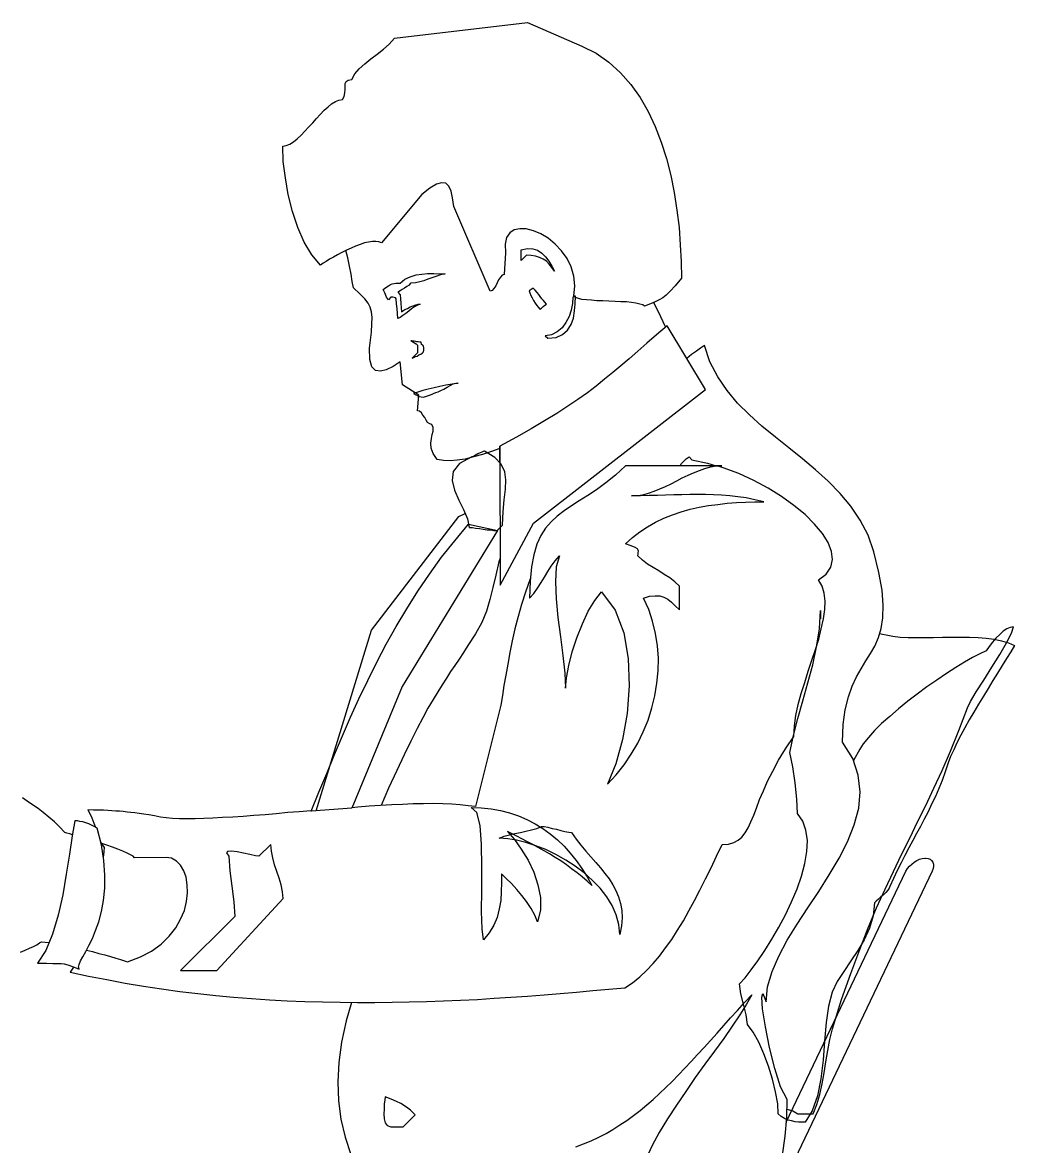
# Model space of a CAD drawing. Header units: millimetres. Extents: x -1624.17 to -1623.19, y 1786.03 to 1787.14.
# Drawn here: x -1623.789 to -1623.191, y 1786.46 to 1787.137 of the extents above; entities that cross this region are included whole.
import ezdxf

# ---------------------------------------------------------------- set-up
doc = ezdxf.new("R2010")
doc.units = ezdxf.units.MM
doc.header["$LTSCALE"] = 10
doc.layers.add('Humanos', color=2, linetype='Continuous')

msp = doc.modelspace()

# ---------------------------------------------------------------- linework, layer by layer
at = {"layer": 'Humanos'}
for points in [[(-1623.48437, 1787.13739), (-1623.45159, 1787.12318), (-1623.44301, 1787.1188), (-1623.43529, 1787.11337), (-1623.42828, 1787.10706), (-1623.42214, 1787.10004), (-1623.41653, 1787.09216), (-1623.41162, 1787.08374), (-1623.40741, 1787.07463), (-1623.40374, 1787.06516), (-1623.40058, 1787.05534), (-1623.39795, 1787.04517), (-1623.39602, 1787.03483), (-1623.39427, 1787.02431), (-1623.39304, 1787.0138), (-1623.39234, 1787.00345), (-1623.39181, 1786.99328), (-1623.39163, 1786.98329), (-1623.39532, 1786.97873), (-1623.3983, 1786.9754), (-1623.40075, 1786.97295), (-1623.40286, 1786.97137), (-1623.40496, 1786.97015), (-1623.40741, 1786.96909), (-1623.41022, 1786.96786), (-1623.4139, 1786.96629), (-1623.41495, 1786.96716), (-1623.41671, 1786.96769), (-1623.41898, 1786.96821), (-1623.42162, 1786.96857), (-1623.42477, 1786.96892), (-1623.4281, 1786.96909), (-1623.43161, 1786.96927), (-1623.43529, 1786.96944), (-1623.43897, 1786.96961), (-1623.44247, 1786.96961), (-1623.44581, 1786.96997), (-1623.44879, 1786.97015), (-1623.45159, 1786.97049), (-1623.4537, 1786.97102), (-1623.45545, 1786.97155), (-1623.4565, 1786.97242), (-1623.4558, 1786.97873), (-1623.45633, 1786.98452), (-1623.45808, 1786.99013), (-1623.46054, 1786.99521), (-1623.46386, 1786.99977), (-1623.46772, 1787.0038), (-1623.47193, 1787.0073), (-1623.47631, 1787.00994), (-1623.4807, 1787.01186), (-1623.48508, 1787.01292), (-1623.48893, 1787.01309), (-1623.49244, 1787.01239), (-1623.49507, 1787.01064), (-1623.497, 1787.00784), (-1623.49787, 1787.0038), (-1623.49752, 1786.99854), (-1623.4984, 1786.98539), (-1623.49963, 1786.98504), (-1623.50068, 1786.98382), (-1623.50173, 1786.98224), (-1623.50261, 1786.98049), (-1623.50348, 1786.97856), (-1623.50453, 1786.97698), (-1623.50559, 1786.97575), (-1623.50682, 1786.9754), (-1623.52873, 1787.02641), (-1623.52943, 1787.03167), (-1623.53031, 1787.03571), (-1623.53171, 1787.03869), (-1623.53364, 1787.04044), (-1623.53609, 1787.04079), (-1623.53925, 1787.03992), (-1623.54328, 1787.03746), (-1623.54801, 1787.0336), (-1623.57238, 1787.0045), (-1623.57396, 1787.00521), (-1623.57571, 1787.00538), (-1623.57782, 1787.00538), (-1623.58009, 1787.00503), (-1623.58255, 1787.0045), (-1623.58518, 1787.00363), (-1623.58798, 1787.00257), (-1623.59061, 1787.00135), (-1623.59341, 1787.00012), (-1623.59622, 1786.99871), (-1623.59885, 1786.99731), (-1623.60131, 1786.99591), (-1623.60358, 1786.99469), (-1623.60569, 1786.99328), (-1623.60744, 1786.99223), (-1623.60902, 1786.99118), (-1623.61428, 1786.99731), (-1623.61884, 1787.00503), (-1623.62269, 1787.0138), (-1623.62585, 1787.02343), (-1623.62848, 1787.0336), (-1623.63023, 1787.04377), (-1623.63146, 1787.05359), (-1623.63181, 1787.06288), (-1623.6297, 1787.06323), (-1623.6276, 1787.0641), (-1623.62532, 1787.06551), (-1623.62322, 1787.06726), (-1623.62076, 1787.06937), (-1623.61849, 1787.07182), (-1623.61621, 1787.07427), (-1623.61375, 1787.0769), (-1623.61148, 1787.07953), (-1623.60919, 1787.08199), (-1623.60692, 1787.08444), (-1623.60446, 1787.08655), (-1623.60236, 1787.0883), (-1623.60008, 1787.0897), (-1623.59797, 1787.09058), (-1623.59587, 1787.09093), (-1623.59482, 1787.09286), (-1623.59447, 1787.09496), (-1623.59429, 1787.09689), (-1623.59429, 1787.09882), (-1623.59412, 1787.10057), (-1623.59359, 1787.1018), (-1623.59237, 1787.10268), (-1623.59009, 1787.10302), (-1623.58833, 1787.10636), (-1623.5857, 1787.10952), (-1623.58237, 1787.11249), (-1623.57869, 1787.11547), (-1623.57483, 1787.11828), (-1623.57115, 1787.12126), (-1623.56765, 1787.12441), (-1623.56449, 1787.12792), (-1623.48437, 1787.13739)], [(-1623.50103, 1786.88056), (-1623.50594, 1786.87881), (-1623.51155, 1786.87705), (-1623.51681, 1786.87547), (-1623.52189, 1786.87425), (-1623.52662, 1786.87355), (-1623.531, 1786.8732), (-1623.53504, 1786.87337), (-1623.53872, 1786.87389), (-1623.54117, 1786.87758), (-1623.5424, 1786.88073), (-1623.54257, 1786.88371), (-1623.54223, 1786.88652), (-1623.5417, 1786.88898), (-1623.54117, 1786.89108), (-1623.54117, 1786.89318), (-1623.54205, 1786.89511), (-1623.54328, 1786.89546), (-1623.54451, 1786.89634), (-1623.54538, 1786.89774), (-1623.54626, 1786.89932), (-1623.54731, 1786.90072), (-1623.54819, 1786.90212), (-1623.54941, 1786.903), (-1623.55064, 1786.90335), (-1623.54976, 1786.91264), (-1623.55958, 1786.91895), (-1623.56116, 1786.9328), (-1623.56537, 1786.93), (-1623.5694, 1786.92807), (-1623.5729, 1786.92719), (-1623.57588, 1786.92754), (-1623.57817, 1786.92982), (-1623.5794, 1786.93421), (-1623.57957, 1786.94104), (-1623.57834, 1786.95068), (-1623.57817, 1786.95577), (-1623.57799, 1786.95962), (-1623.57834, 1786.96296), (-1623.57904, 1786.96576), (-1623.58027, 1786.96821), (-1623.58237, 1786.97084), (-1623.58535, 1786.97382), (-1623.58921, 1786.97751), (-1623.58991, 1786.98118), (-1623.59061, 1786.98574), (-1623.59149, 1786.99048), (-1623.59254, 1786.99556), (-1623.59372, 1786.99997)], [(-1623.48806, 1787.00029), (-1623.48437, 1787.00117), (-1623.48122, 1787.001), (-1623.47824, 1787.00012), (-1623.47561, 1786.99837), (-1623.47351, 1786.99609), (-1623.4714, 1786.99346), (-1623.46965, 1786.99048), (-1623.46807, 1786.9875), (-1623.46965, 1786.98977), (-1623.47123, 1786.99171), (-1623.47298, 1786.99346), (-1623.47491, 1786.99469), (-1623.47701, 1786.99573), (-1623.47947, 1786.99661), (-1623.4821, 1786.99696), (-1623.4849, 1786.99714), (-1623.48806, 1786.99398), (-1623.48806, 1786.99573), (-1623.48806, 1786.99767), (-1623.48806, 1786.99925), (-1623.48806, 1787.00029)], [(-1623.5666, 1786.97172), (-1623.56817, 1786.97015), (-1623.56923, 1786.97172), (-1623.57027, 1786.97435), (-1623.57133, 1786.97645), (-1623.56975, 1786.97768), (-1623.56817, 1786.97873), (-1623.56694, 1786.97943), (-1623.56589, 1786.97978), (-1623.56467, 1786.98014), (-1623.56362, 1786.98031), (-1623.56239, 1786.98031), (-1623.56098, 1786.98031), (-1623.55818, 1786.98259), (-1623.55503, 1786.98416), (-1623.55152, 1786.98522), (-1623.54801, 1786.98574), (-1623.54451, 1786.9861), (-1623.54082, 1786.9861), (-1623.53732, 1786.98592), (-1623.53398, 1786.98592), (-1623.53679, 1786.98522), (-1623.53959, 1786.98434), (-1623.54205, 1786.98347), (-1623.54433, 1786.98259), (-1623.54678, 1786.98172), (-1623.54924, 1786.98101), (-1623.55187, 1786.98049), (-1623.55468, 1786.98031), (-1623.55503, 1786.97996), (-1623.55572, 1786.97908), (-1623.55695, 1786.9782), (-1623.55835, 1786.97733), (-1623.55976, 1786.97645), (-1623.56098, 1786.97557), (-1623.56204, 1786.97505), (-1623.56256, 1786.97488), (-1623.56098, 1786.9733), (-1623.56081, 1786.97084), (-1623.56064, 1786.96821), (-1623.56046, 1786.96541), (-1623.56028, 1786.96296), (-1623.55941, 1786.96365), (-1623.55818, 1786.96436), (-1623.5566, 1786.96506), (-1623.55503, 1786.96594), (-1623.55327, 1786.96663), (-1623.55169, 1786.96716), (-1623.55012, 1786.96751), (-1623.54907, 1786.96769), (-1623.55064, 1786.96699), (-1623.55239, 1786.96594), (-1623.55414, 1786.96471), (-1623.5559, 1786.96331), (-1623.55766, 1786.9619), (-1623.55941, 1786.96067), (-1623.56098, 1786.95962), (-1623.56256, 1786.95892), (-1623.56274, 1786.9619), (-1623.56291, 1786.96488), (-1623.56326, 1786.96786), (-1623.56344, 1786.97084), (-1623.56396, 1786.97137), (-1623.56467, 1786.97155), (-1623.56554, 1786.97172), (-1623.5666, 1786.97172)], [(-1623.48332, 1786.97557), (-1623.48297, 1786.97435), (-1623.48227, 1786.97277), (-1623.48157, 1786.97137), (-1623.4807, 1786.96979), (-1623.47982, 1786.96821), (-1623.47876, 1786.96681), (-1623.47772, 1786.96558), (-1623.47684, 1786.96453), (-1623.47596, 1786.96523), (-1623.47491, 1786.96611), (-1623.47386, 1786.96699), (-1623.47298, 1786.96769), (-1623.47386, 1786.96874), (-1623.47473, 1786.96979), (-1623.47561, 1786.97084), (-1623.47666, 1786.97224), (-1623.47754, 1786.97347), (-1623.47859, 1786.9747), (-1623.47964, 1786.97593), (-1623.48087, 1786.97715), (-1623.48332, 1786.97557)], [(-1623.45702, 1786.97172), (-1623.4572, 1786.96804), (-1623.45808, 1786.964), (-1623.45931, 1786.96015), (-1623.46123, 1786.95647), (-1623.46352, 1786.95331), (-1623.46649, 1786.95086), (-1623.46982, 1786.9491), (-1623.47368, 1786.94858), (-1623.47211, 1786.947), (-1623.46702, 1786.94753), (-1623.46316, 1786.94928), (-1623.46018, 1786.95191), (-1623.45808, 1786.95524), (-1623.45668, 1786.9591), (-1623.45598, 1786.96348), (-1623.45562, 1786.96786), (-1623.45545, 1786.97242), (-1623.45562, 1786.97242), (-1623.45598, 1786.97242), (-1623.4565, 1786.97207), (-1623.45702, 1786.97172)], [(-1623.40845, 1786.96864), (-1623.40584, 1786.96365), (-1623.40111, 1786.95366), (-1623.40111, 1786.95384)], [(-1623.50103, 1786.88196), (-1623.50085, 1786.79816), (-1623.4807, 1786.83551), (-1623.37708, 1786.91615), (-1623.40023, 1786.95454), (-1623.40654, 1786.9491), (-1623.4125, 1786.94402), (-1623.41793, 1786.93929), (-1623.42302, 1786.93473), (-1623.4281, 1786.93034), (-1623.43301, 1786.92631), (-1623.43792, 1786.92229), (-1623.44301, 1786.91825), (-1623.44826, 1786.91422), (-1623.45404, 1786.91018), (-1623.46, 1786.90616), (-1623.46667, 1786.90177), (-1623.47403, 1786.89721), (-1623.4821, 1786.89248), (-1623.49104, 1786.8874), (-1623.50103, 1786.88196)], [(-1623.55468, 1786.94543), (-1623.55345, 1786.9449), (-1623.55239, 1786.9442), (-1623.55134, 1786.94367), (-1623.55064, 1786.94297), (-1623.55064, 1786.93824), (-1623.5538, 1786.93508), (-1623.5531, 1786.93543), (-1623.55205, 1786.93596), (-1623.55082, 1786.9363), (-1623.54976, 1786.93701), (-1623.54854, 1786.93753), (-1623.54766, 1786.93824), (-1623.54696, 1786.93894), (-1623.54678, 1786.93982), (-1623.54678, 1786.94139), (-1623.54696, 1786.94227), (-1623.54749, 1786.9428), (-1623.54819, 1786.94332), (-1623.54836, 1786.94472), (-1623.54924, 1786.94472), (-1623.55012, 1786.9449), (-1623.55099, 1786.9449), (-1623.55169, 1786.94507), (-1623.55257, 1786.94525), (-1623.55327, 1786.94525), (-1623.55397, 1786.94543), (-1623.55468, 1786.94543)], [(-1623.33063, 1786.45457), (-1623.32905, 1786.46614), (-1623.32818, 1786.47736), (-1623.32782, 1786.48822), (-1623.33186, 1786.49576), (-1623.33536, 1786.50681), (-1623.33852, 1786.51943), (-1623.34097, 1786.53188), (-1623.34273, 1786.54275), (-1623.34325, 1786.54994), (-1623.34255, 1786.55204), (-1623.34062, 1786.54713), (-1623.33975, 1786.55607), (-1623.33694, 1786.56536), (-1623.33291, 1786.57466), (-1623.32782, 1786.5843), (-1623.32186, 1786.59393), (-1623.31538, 1786.60375), (-1623.30889, 1786.61357), (-1623.30258, 1786.62356), (-1623.29662, 1786.63355), (-1623.29153, 1786.64355), (-1623.2875, 1786.65371), (-1623.2847, 1786.6637), (-1623.28382, 1786.67369), (-1623.28505, 1786.68369), (-1623.28838, 1786.69368), (-1623.29451, 1786.7035), (-1623.29416, 1786.71419), (-1623.29294, 1786.72313), (-1623.29101, 1786.73085), (-1623.28873, 1786.73733), (-1623.2861, 1786.74294), (-1623.2833, 1786.74785), (-1623.28049, 1786.75259), (-1623.27769, 1786.75697), (-1623.27506, 1786.76153), (-1623.27295, 1786.76661), (-1623.2712, 1786.77204), (-1623.27015, 1786.77853), (-1623.26997, 1786.78624), (-1623.27068, 1786.79518), (-1623.2726, 1786.80588), (-1623.27558, 1786.81833), (-1623.27909, 1786.82832), (-1623.28382, 1786.83743), (-1623.28943, 1786.84585), (-1623.29592, 1786.85356), (-1623.3031, 1786.86092), (-1623.31082, 1786.86776), (-1623.31871, 1786.87443), (-1623.32695, 1786.88091), (-1623.33501, 1786.8874), (-1623.34308, 1786.89406), (-1623.35061, 1786.9009), (-1623.3578, 1786.90791), (-1623.36411, 1786.91562), (-1623.36972, 1786.92386), (-1623.37446, 1786.9328), (-1623.37779, 1786.94262), (-1623.38006, 1786.94104), (-1623.38252, 1786.93929), (-1623.3855, 1786.93718), (-1623.38841, 1786.93492)], [(-1623.5261, 1786.92), (-1623.52978, 1786.91931), (-1623.53346, 1786.91877), (-1623.53714, 1786.9179), (-1623.54065, 1786.9172), (-1623.54415, 1786.91632), (-1623.54749, 1786.91545), (-1623.55047, 1786.91457), (-1623.5531, 1786.9137), (-1623.55169, 1786.91299), (-1623.55064, 1786.91247), (-1623.54959, 1786.91194), (-1623.54836, 1786.91176), (-1623.54696, 1786.91159), (-1623.54521, 1786.91212), (-1623.54275, 1786.91299), (-1623.53959, 1786.91439), (-1623.53819, 1786.91474), (-1623.53661, 1786.91545), (-1623.53469, 1786.91632), (-1623.53276, 1786.91755), (-1623.531, 1786.9186), (-1623.52908, 1786.91948), (-1623.5275, 1786.92), (-1623.5261, 1786.92)], [(-1623.51786, 1786.87565), (-1623.5254, 1786.87162), (-1623.52908, 1786.86671), (-1623.52978, 1786.86128), (-1623.52838, 1786.85549), (-1623.52575, 1786.84953), (-1623.52295, 1786.84375), (-1623.52049, 1786.83814), (-1623.51943, 1786.83288), (-1623.51751, 1786.83288), (-1623.51558, 1786.83253), (-1623.5133, 1786.83235), (-1623.51102, 1786.832), (-1623.50874, 1786.83165), (-1623.50646, 1786.83147), (-1623.50453, 1786.83112), (-1623.50261, 1786.83112), (-1623.49945, 1786.83445), (-1623.4991, 1786.84252), (-1623.4984, 1786.84971), (-1623.49752, 1786.85602), (-1623.49735, 1786.86163), (-1623.49805, 1786.86653), (-1623.50015, 1786.87109), (-1623.50401, 1786.87512), (-1623.51032, 1786.87898), (-1623.51102, 1786.87881), (-1623.5119, 1786.87846), (-1623.51295, 1786.87793), (-1623.51418, 1786.87741), (-1623.51523, 1786.8767), (-1623.51628, 1786.87618), (-1623.51716, 1786.87583), (-1623.51786, 1786.87565)], [(-1623.50103, 1786.87201), (-1623.50103, 1786.88196)], [(-1623.39234, 1786.87022), (-1623.39146, 1786.87145), (-1623.38883, 1786.87443), (-1623.3869, 1786.87547), (-1623.38533, 1786.87372), (-1623.37586, 1786.8718), (-1623.3706, 1786.87022), (-1623.3706, 1786.87022)], [(-1623.75785, 1786.56799), (-1623.75995, 1786.56501), (-1623.74891, 1786.56256), (-1623.73786, 1786.56045), (-1623.72682, 1786.55835), (-1623.71578, 1786.55642), (-1623.7049, 1786.55484), (-1623.69386, 1786.55327), (-1623.68299, 1786.55204), (-1623.67212, 1786.55081), (-1623.66143, 1786.54994), (-1623.65057, 1786.54906), (-1623.63987, 1786.54818), (-1623.62918, 1786.54765), (-1623.61849, 1786.54731), (-1623.60779, 1786.54696), (-1623.59727, 1786.54678), (-1623.58676, 1786.5466), (-1623.57624, 1786.5466), (-1623.56589, 1786.54678), (-1623.55555, 1786.54696), (-1623.54521, 1786.54731), (-1623.53486, 1786.54765), (-1623.5247, 1786.54801), (-1623.51453, 1786.54854), (-1623.50436, 1786.54923), (-1623.49437, 1786.54976), (-1623.48437, 1786.55046), (-1623.47438, 1786.55134), (-1623.46457, 1786.55204), (-1623.45475, 1786.55292), (-1623.44493, 1786.55379), (-1623.43529, 1786.55467), (-1623.42565, 1786.55555), (-1623.42109, 1786.55853), (-1623.41671, 1786.56203), (-1623.41268, 1786.56589), (-1623.40864, 1786.5701), (-1623.40478, 1786.57466), (-1623.40111, 1786.57956), (-1623.39742, 1786.58465), (-1623.39392, 1786.59026), (-1623.39041, 1786.59586), (-1623.38708, 1786.60182), (-1623.38375, 1786.60813), (-1623.38042, 1786.61444), (-1623.37708, 1786.6211), (-1623.37376, 1786.62777), (-1623.37043, 1786.63478), (-1623.36709, 1786.64179), (-1623.36324, 1786.64214), (-1623.36008, 1786.64302), (-1623.35745, 1786.64442), (-1623.35517, 1786.64635), (-1623.35325, 1786.64897), (-1623.35132, 1786.65196), (-1623.34974, 1786.65547), (-1623.34798, 1786.6595), (-1623.34641, 1786.66388), (-1623.34448, 1786.66896), (-1623.3422, 1786.67422), (-1623.33975, 1786.68001), (-1623.33659, 1786.68614), (-1623.33308, 1786.69281), (-1623.32888, 1786.69964), (-1623.32379, 1786.707), (-1623.32344, 1786.71332), (-1623.32257, 1786.71963), (-1623.32117, 1786.72629), (-1623.31941, 1786.73295), (-1623.31731, 1786.73961), (-1623.31521, 1786.74627), (-1623.3131, 1786.75294), (-1623.31082, 1786.75942), (-1623.30889, 1786.76574), (-1623.30731, 1786.77187), (-1623.30608, 1786.77783), (-1623.30521, 1786.78344), (-1623.30504, 1786.78852), (-1623.30556, 1786.79343), (-1623.30679, 1786.79764), (-1623.30906, 1786.80149), (-1623.30433, 1786.80483), (-1623.30153, 1786.80904), (-1623.30048, 1786.81359), (-1623.30118, 1786.8185), (-1623.30328, 1786.82394), (-1623.30662, 1786.82937), (-1623.31135, 1786.83498), (-1623.31713, 1786.84076), (-1623.32379, 1786.8462), (-1623.33133, 1786.85163), (-1623.33939, 1786.85672), (-1623.34798, 1786.86128), (-1623.3571, 1786.86548), (-1623.36639, 1786.86899), (-1623.37007, 1786.87004), (-1623.37007, 1786.87004)], [(-1623.4253, 1786.82306), (-1623.42109, 1786.82692), (-1623.41671, 1786.83042), (-1623.41197, 1786.8334), (-1623.40724, 1786.8362), (-1623.40216, 1786.83866), (-1623.39707, 1786.84059), (-1623.39181, 1786.84234), (-1623.38638, 1786.84392), (-1623.38094, 1786.84515), (-1623.37533, 1786.8462), (-1623.36972, 1786.8469), (-1623.36411, 1786.8476), (-1623.3585, 1786.84795), (-1623.35307, 1786.84831), (-1623.34746, 1786.84848), (-1623.34202, 1786.84848), (-1623.34729, 1786.84971), (-1623.35254, 1786.85075), (-1623.35763, 1786.85146), (-1623.36253, 1786.85198), (-1623.36745, 1786.85251), (-1623.37235, 1786.85269), (-1623.37708, 1786.85286), (-1623.38182, 1786.85286), (-1623.38656, 1786.85286), (-1623.39129, 1786.85269), (-1623.39619, 1786.85269), (-1623.40111, 1786.85251), (-1623.40601, 1786.85233), (-1623.4111, 1786.85216), (-1623.41635, 1786.85198), (-1623.42162, 1786.85198), (-1623.41829, 1786.85216), (-1623.41478, 1786.85269), (-1623.41145, 1786.85374), (-1623.40812, 1786.85479), (-1623.40461, 1786.85619), (-1623.40128, 1786.85777), (-1623.39777, 1786.85934), (-1623.39444, 1786.8611), (-1623.39111, 1786.86286), (-1623.38761, 1786.86443), (-1623.38427, 1786.86601), (-1623.38077, 1786.86741), (-1623.37744, 1786.86847), (-1623.3741, 1786.86951), (-1623.3706, 1786.87004), (-1623.36727, 1786.87022), (-1623.4253, 1786.87022), (-1623.43126, 1786.86461), (-1623.43722, 1786.85988), (-1623.44283, 1786.85567), (-1623.44808, 1786.85216), (-1623.45317, 1786.849), (-1623.4579, 1786.84602), (-1623.46229, 1786.84304), (-1623.46649, 1786.83989), (-1623.47017, 1786.83638), (-1623.47351, 1786.83253), (-1623.47631, 1786.82814), (-1623.47876, 1786.82288), (-1623.48052, 1786.81657), (-1623.48192, 1786.80921), (-1623.4828, 1786.80062), (-1623.48314, 1786.79045), (-1623.48052, 1786.79326), (-1623.47824, 1786.79641), (-1623.47614, 1786.79974), (-1623.47403, 1786.80307), (-1623.47211, 1786.80641), (-1623.47, 1786.80973), (-1623.46772, 1786.81289), (-1623.46509, 1786.81587), (-1623.46702, 1786.80921), (-1623.46755, 1786.80027), (-1623.46702, 1786.78992), (-1623.46597, 1786.77871), (-1623.46439, 1786.76714), (-1623.46299, 1786.75574), (-1623.46194, 1786.74523), (-1623.46141, 1786.7361), (-1623.46088, 1786.74242), (-1623.45948, 1786.74978), (-1623.45738, 1786.75802), (-1623.45458, 1786.76643), (-1623.45124, 1786.77485), (-1623.44774, 1786.78256), (-1623.4437, 1786.78905), (-1623.43967, 1786.79413), (-1623.43161, 1786.78309), (-1623.42635, 1786.76941), (-1623.42372, 1786.75399), (-1623.42302, 1786.73751), (-1623.42425, 1786.72086), (-1623.42705, 1786.70508), (-1623.43108, 1786.69053), (-1623.43617, 1786.67825), (-1623.4309, 1786.68386), (-1623.42617, 1786.68982), (-1623.42179, 1786.69631), (-1623.41793, 1786.70297), (-1623.4146, 1786.70981), (-1623.41162, 1786.71682), (-1623.40934, 1786.72418), (-1623.40759, 1786.73155), (-1623.40636, 1786.73908), (-1623.40566, 1786.74663), (-1623.40549, 1786.75416), (-1623.40601, 1786.7617), (-1623.40724, 1786.76906), (-1623.40899, 1786.77643), (-1623.41127, 1786.78361), (-1623.41443, 1786.79045), (-1623.41074, 1786.7915), (-1623.40741, 1786.79186), (-1623.40461, 1786.79168), (-1623.40216, 1786.79098), (-1623.39988, 1786.78975), (-1623.3976, 1786.788), (-1623.39532, 1786.78572), (-1623.39269, 1786.78327), (-1623.39269, 1786.79764), (-1623.39549, 1786.80027), (-1623.39865, 1786.80255), (-1623.40198, 1786.80465), (-1623.40531, 1786.80675), (-1623.40864, 1786.80886), (-1623.41197, 1786.81096), (-1623.41513, 1786.81324), (-1623.41793, 1786.81587), (-1623.41776, 1786.8171), (-1623.41758, 1786.81798), (-1623.41741, 1786.81867), (-1623.41758, 1786.81938), (-1623.41811, 1786.82008), (-1623.41951, 1786.82096), (-1623.42179, 1786.82183), (-1623.4253, 1786.82306)], [(-1623.61164, 1786.66219), (-1623.57834, 1786.77117), (-1623.52575, 1786.83954), (-1623.52189, 1786.84134)], [(-1623.61463, 1786.66195), (-1623.61007, 1786.67334), (-1623.60534, 1786.68474), (-1623.6006, 1786.69614), (-1623.59587, 1786.70736), (-1623.59097, 1786.71857), (-1623.58588, 1786.72962), (-1623.58062, 1786.74066), (-1623.57519, 1786.75171), (-1623.5694, 1786.76258), (-1623.56344, 1786.77327), (-1623.55712, 1786.78396), (-1623.55047, 1786.79449), (-1623.54345, 1786.80483), (-1623.53609, 1786.815), (-1623.5282, 1786.82499), (-1623.51997, 1786.83498), (-1623.50243, 1786.83112), (-1623.55976, 1786.73716), (-1623.59026, 1786.66388), (-1623.61463, 1786.66195)], [(-1623.50089, 1786.81451), (-1623.50155, 1786.81219), (-1623.50348, 1786.8043), (-1623.50524, 1786.79676), (-1623.50699, 1786.78957), (-1623.50909, 1786.78256), (-1623.5119, 1786.77573), (-1623.51558, 1786.76889), (-1623.52031, 1786.76187), (-1623.52295, 1786.75767), (-1623.52557, 1786.75364), (-1623.5282, 1786.74978), (-1623.53066, 1786.7461), (-1623.53311, 1786.74224), (-1623.53574, 1786.73821), (-1623.53837, 1786.734), (-1623.54117, 1786.72927), (-1623.54433, 1786.72401), (-1623.54749, 1786.71822), (-1623.55082, 1786.71174), (-1623.55468, 1786.7042), (-1623.5587, 1786.69596), (-1623.56309, 1786.68649), (-1623.568, 1786.6758), (-1623.57255, 1786.66548)], [(-1623.48262, 1786.80237), (-1623.48297, 1786.80149), (-1623.4856, 1786.79396), (-1623.48788, 1786.78659), (-1623.48998, 1786.77923), (-1623.49191, 1786.77187), (-1623.49349, 1786.76468), (-1623.49489, 1786.75767), (-1623.49629, 1786.75065), (-1623.49735, 1786.744), (-1623.49858, 1786.73768), (-1623.49945, 1786.73172), (-1623.5005, 1786.72594), (-1623.51576, 1786.66475), (-1623.52014, 1786.66528), (-1623.52487, 1786.66581), (-1623.52996, 1786.66616), (-1623.53539, 1786.66633), (-1623.541, 1786.66651), (-1623.54696, 1786.66633), (-1623.55327, 1786.66633), (-1623.55958, 1786.66598), (-1623.56607, 1786.66581), (-1623.5729, 1786.66546), (-1623.57974, 1786.66493), (-1623.58658, 1786.66441), (-1623.59009, 1786.66406), (-1623.59009, 1786.66423)], [(-1623.27215, 1786.7691), (-1623.2705, 1786.76871), (-1623.26822, 1786.76819), (-1623.26419, 1786.76749), (-1623.2598, 1786.76696), (-1623.25507, 1786.76661), (-1623.24999, 1786.76661), (-1623.2449, 1786.76661), (-1623.23965, 1786.76661), (-1623.23421, 1786.76679), (-1623.22878, 1786.76696), (-1623.22334, 1786.76696), (-1623.21809, 1786.76679), (-1623.21282, 1786.76661), (-1623.20792, 1786.76626), (-1623.20318, 1786.76556), (-1623.1988, 1786.76468), (-1623.19459, 1786.76345), (-1623.19091, 1786.76187), (-1623.19319, 1786.75802), (-1623.19564, 1786.75399), (-1623.19827, 1786.74978), (-1623.20108, 1786.74523), (-1623.20388, 1786.74066), (-1623.20686, 1786.73593), (-1623.20967, 1786.7312), (-1623.21265, 1786.72647), (-1623.21545, 1786.72173), (-1623.21826, 1786.717), (-1623.22089, 1786.71226), (-1623.22334, 1786.70771), (-1623.22562, 1786.70315), (-1623.22755, 1786.69894), (-1623.22948, 1786.69491), (-1623.23088, 1786.69105), (-1623.23264, 1786.68562), (-1623.23456, 1786.68053), (-1623.23649, 1786.67563), (-1623.23859, 1786.67089), (-1623.24087, 1786.66616), (-1623.24298, 1786.6616), (-1623.24525, 1786.65722), (-1623.24753, 1786.65283), (-1623.24999, 1786.64845), (-1623.25226, 1786.64424), (-1623.25455, 1786.63986), (-1623.257, 1786.6353), (-1623.25928, 1786.63092), (-1623.26156, 1786.62619), (-1623.26384, 1786.62145), (-1623.26612, 1786.61655), (-1623.26647, 1786.61549), (-1623.26717, 1786.61427), (-1623.26839, 1786.61304), (-1623.26979, 1786.61164), (-1623.27137, 1786.61024), (-1623.27278, 1786.60901), (-1623.27418, 1786.60778), (-1623.27523, 1786.60673), (-1623.27611, 1786.59884), (-1623.27821, 1786.59148), (-1623.28154, 1786.58447), (-1623.2854, 1786.57798), (-1623.28961, 1786.57168), (-1623.29382, 1786.56536), (-1623.29767, 1786.55923), (-1623.30083, 1786.55292), (-1623.30293, 1786.5445), (-1623.30433, 1786.53451), (-1623.30539, 1786.52329), (-1623.30626, 1786.5119), (-1623.30766, 1786.50068), (-1623.3096, 1786.49033), (-1623.31275, 1786.48139), (-1623.31713, 1786.47455), (-1623.31888, 1786.47455), (-1623.32099, 1786.47455), (-1623.32309, 1786.47473), (-1623.3252, 1786.47525), (-1623.3273, 1786.47578), (-1623.3294, 1786.47665), (-1623.33151, 1786.47788), (-1623.33326, 1786.47946), (-1623.33361, 1786.4856), (-1623.33484, 1786.49278), (-1623.33677, 1786.50033), (-1623.33904, 1786.50821), (-1623.34185, 1786.51575), (-1623.345, 1786.52276), (-1623.34833, 1786.52872), (-1623.35184, 1786.53328), (-1623.35254, 1786.53924), (-1623.35412, 1786.54556), (-1623.35588, 1786.55186), (-1623.35657, 1786.55782), (-1623.35325, 1786.56151), (-1623.34956, 1786.56624), (-1623.34553, 1786.57168), (-1623.34133, 1786.57798), (-1623.33712, 1786.58482), (-1623.33291, 1786.592), (-1623.32888, 1786.59954), (-1623.3252, 1786.60726), (-1623.32186, 1786.61514), (-1623.31923, 1786.62285), (-1623.31731, 1786.6304), (-1623.31608, 1786.63758), (-1623.31573, 1786.64424), (-1623.31661, 1786.65055), (-1623.31853, 1786.65599), (-1623.32169, 1786.66055), (-1623.32204, 1786.66914), (-1623.32309, 1786.67896), (-1623.32449, 1786.68878), (-1623.32624, 1786.69737), (-1623.32415, 1786.70753), (-1623.32151, 1786.71788), (-1623.31836, 1786.72857), (-1623.31538, 1786.73926), (-1623.3124, 1786.75013), (-1623.31012, 1786.761), (-1623.30837, 1786.77187), (-1623.30784, 1786.78292), (-1623.30784, 1786.778)], [(-1623.32802, 1786.48227), (-1623.328, 1786.48227), (-1623.32449, 1786.48139), (-1623.32151, 1786.47946), (-1623.31222, 1786.47946), (-1623.30994, 1786.48525), (-1623.30819, 1786.4912), (-1623.30679, 1786.4977), (-1623.30556, 1786.50418), (-1623.30451, 1786.51084), (-1623.30346, 1786.51768), (-1623.30223, 1786.52434), (-1623.30065, 1786.53083), (-1623.29505, 1786.54836), (-1623.28961, 1786.56414), (-1623.28417, 1786.57851), (-1623.27909, 1786.59165), (-1623.274, 1786.60375), (-1623.26892, 1786.61497), (-1623.26384, 1786.62566), (-1623.25893, 1786.63583), (-1623.25402, 1786.64565), (-1623.24928, 1786.65547), (-1623.24438, 1786.66546), (-1623.23947, 1786.6758), (-1623.23456, 1786.68649), (-1623.22948, 1786.69806), (-1623.22439, 1786.71051), (-1623.21931, 1786.72418), (-1623.21738, 1786.72804), (-1623.21405, 1786.734), (-1623.20949, 1786.74102), (-1623.20458, 1786.74873), (-1623.19985, 1786.75644), (-1623.19564, 1786.76345), (-1623.19266, 1786.76924), (-1623.19161, 1786.7731), (-1623.19354, 1786.77275), (-1623.19547, 1786.77187), (-1623.19775, 1786.77047), (-1623.19985, 1786.76854), (-1623.20213, 1786.76626), (-1623.20423, 1786.7638), (-1623.20616, 1786.76118), (-1623.20792, 1786.75855)], [(-1623.20792, 1786.75855), (-1623.21177, 1786.7568), (-1623.21615, 1786.75451), (-1623.22106, 1786.75188), (-1623.22632, 1786.74855), (-1623.23193, 1786.74505), (-1623.23771, 1786.74102), (-1623.24367, 1786.73698), (-1623.24946, 1786.7326), (-1623.25524, 1786.72822), (-1623.26086, 1786.72366), (-1623.26612, 1786.7191), (-1623.27102, 1786.71472), (-1623.27523, 1786.71051), (-1623.27892, 1786.70648), (-1623.28207, 1786.70262), (-1623.28417, 1786.69929), (-1623.28798, 1786.69249)], [(-1623.75855, 1786.64775), (-1623.76013, 1786.64828), (-1623.76188, 1786.6488), (-1623.76311, 1786.64915), (-1623.76627, 1786.65249), (-1623.76942, 1786.65547), (-1623.77275, 1786.65845), (-1623.77608, 1786.66108), (-1623.77924, 1786.66353), (-1623.78257, 1786.66581), (-1623.78572, 1786.66809), (-1623.7887, 1786.67002)], [(-1623.61463, 1786.66195), (-1623.6148, 1786.66212), (-1623.62199, 1786.6616), (-1623.62883, 1786.66108), (-1623.63584, 1786.66037), (-1623.6425, 1786.65985), (-1623.64917, 1786.65932), (-1623.65564, 1786.65879), (-1623.66196, 1786.65845), (-1623.66809, 1786.6581), (-1623.67388, 1786.65774), (-1623.67931, 1786.65757), (-1623.68457, 1786.65739), (-1623.68948, 1786.65739), (-1623.69404, 1786.65739), (-1623.69825, 1786.65757), (-1623.7021, 1786.65792), (-1623.70543, 1786.65845), (-1623.70911, 1786.65914), (-1623.71245, 1786.65967), (-1623.71543, 1786.6602), (-1623.71823, 1786.66055), (-1623.72086, 1786.6609), (-1623.72331, 1786.66125), (-1623.72559, 1786.66143), (-1623.72787, 1786.66177), (-1623.73015, 1786.66195), (-1623.73243, 1786.66195), (-1623.73471, 1786.66212), (-1623.73717, 1786.6623), (-1623.73979, 1786.66248), (-1623.74277, 1786.66248), (-1623.74575, 1786.66265), (-1623.74926, 1786.66283), (-1623.74803, 1786.66055), (-1623.7468, 1786.65792), (-1623.74558, 1786.65476), (-1623.7447, 1786.65231), (-1623.7447, 1786.65231)], [(-1623.51821, 1786.66423), (-1623.51225, 1786.66406), (-1623.50629, 1786.66335), (-1623.50068, 1786.6623), (-1623.49525, 1786.6609), (-1623.48981, 1786.65914), (-1623.48472, 1786.65687), (-1623.47982, 1786.65441), (-1623.47509, 1786.65143), (-1623.4707, 1786.64828), (-1623.46632, 1786.64477), (-1623.46229, 1786.64092), (-1623.4586, 1786.63671), (-1623.45492, 1786.63215), (-1623.45159, 1786.62741), (-1623.44844, 1786.62233), (-1623.44563, 1786.61707), (-1623.44844, 1786.6197), (-1623.45142, 1786.62233), (-1623.4544, 1786.62479), (-1623.45773, 1786.62724), (-1623.46088, 1786.62969), (-1623.46421, 1786.63198), (-1623.46772, 1786.63408), (-1623.47105, 1786.63618), (-1623.47438, 1786.63811), (-1623.47789, 1786.64004), (-1623.48122, 1786.64179), (-1623.48437, 1786.64355), (-1623.48771, 1786.6453), (-1623.49069, 1786.64688), (-1623.49367, 1786.64828), (-1623.49647, 1786.64968), (-1623.49227, 1786.64495), (-1623.48806, 1786.63916), (-1623.48402, 1786.6325), (-1623.48052, 1786.62514), (-1623.47807, 1786.6176), (-1623.47649, 1786.60988), (-1623.47649, 1786.60234), (-1623.47824, 1786.59533), (-1623.47999, 1786.59936), (-1623.4821, 1786.6034), (-1623.4849, 1786.60743), (-1623.48771, 1786.61111), (-1623.49086, 1786.61479), (-1623.49402, 1786.6183), (-1623.49717, 1786.62145), (-1623.49998, 1786.62426), (-1623.49998, 1786.61883), (-1623.50015, 1786.61357), (-1623.5005, 1786.60813), (-1623.50138, 1786.60305), (-1623.50261, 1786.59796), (-1623.50453, 1786.59323), (-1623.50734, 1786.58868), (-1623.51084, 1786.58447), (-1623.51172, 1786.59095), (-1623.51207, 1786.60147), (-1623.5119, 1786.61444), (-1623.5119, 1786.62846), (-1623.51207, 1786.64179), (-1623.51295, 1786.65336), (-1623.51488, 1786.66125), (-1623.51821, 1786.66423)], [(-1623.74365, 1786.65178), (-1623.7454, 1786.65266), (-1623.74698, 1786.65354), (-1623.74874, 1786.65424), (-1623.75049, 1786.65494), (-1623.75224, 1786.65547), (-1623.75399, 1786.65581), (-1623.75557, 1786.65616), (-1623.75715, 1786.65616), (-1623.75873, 1786.64705), (-1623.76031, 1786.636), (-1623.76223, 1786.62408), (-1623.76433, 1786.61146), (-1623.76714, 1786.59919), (-1623.77047, 1786.5878), (-1623.7745, 1786.57798), (-1623.77959, 1786.57045), (-1623.77415, 1786.57027), (-1623.7703, 1786.5701), (-1623.76749, 1786.5701), (-1623.76539, 1786.5701), (-1623.76346, 1786.56992), (-1623.76135, 1786.56939), (-1623.75855, 1786.56834), (-1623.75452, 1786.56676), (-1623.75487, 1786.56799), (-1623.75452, 1786.56957), (-1623.75364, 1786.57168), (-1623.75224, 1786.57413), (-1623.75049, 1786.57729), (-1623.74856, 1786.58096), (-1623.74645, 1786.58517), (-1623.74453, 1786.59008), (-1623.7426, 1786.59533), (-1623.74102, 1786.60147), (-1623.73979, 1786.60813), (-1623.73892, 1786.61549), (-1623.73892, 1786.62339), (-1623.73961, 1786.63215), (-1623.74102, 1786.64161), (-1623.74365, 1786.65178)], [(-1623.47596, 1786.65283), (-1623.47421, 1786.65266), (-1623.47211, 1786.65231), (-1623.46947, 1786.65161), (-1623.46684, 1786.65108), (-1623.46421, 1786.65038), (-1623.46176, 1786.64968), (-1623.45948, 1786.64933), (-1623.4579, 1786.64915), (-1623.4551, 1786.64512), (-1623.45212, 1786.64144), (-1623.44914, 1786.63794), (-1623.44616, 1786.63442), (-1623.44318, 1786.6311), (-1623.44037, 1786.62777), (-1623.43774, 1786.62443), (-1623.43511, 1786.6211), (-1623.43301, 1786.6176), (-1623.43108, 1786.61409), (-1623.4295, 1786.61041), (-1623.42828, 1786.60638), (-1623.42757, 1786.60217), (-1623.4274, 1786.59761), (-1623.42775, 1786.59288), (-1623.4288, 1786.58763), (-1623.42933, 1786.59358), (-1623.4309, 1786.59954), (-1623.43336, 1786.60515), (-1623.43651, 1786.61041), (-1623.44055, 1786.61549), (-1623.4451, 1786.62023), (-1623.45019, 1786.62479), (-1623.45562, 1786.62882), (-1623.46123, 1786.6325), (-1623.46719, 1786.63583), (-1623.47333, 1786.63881), (-1623.47929, 1786.64109), (-1623.48525, 1786.64302), (-1623.49104, 1786.64442), (-1623.49629, 1786.6453), (-1623.50138, 1786.64565), (-1623.4984, 1786.64688), (-1623.49525, 1786.64775), (-1623.49191, 1786.64845), (-1623.48858, 1786.64915), (-1623.48525, 1786.64985), (-1623.48192, 1786.65073), (-1623.47876, 1786.65161), (-1623.47596, 1786.65283)], [(-1623.74996, 1786.57816), (-1623.74645, 1786.57729), (-1623.7426, 1786.57623), (-1623.73892, 1786.57535), (-1623.73559, 1786.57431), (-1623.73243, 1786.57343), (-1623.72962, 1786.57255), (-1623.72717, 1786.57185), (-1623.72542, 1786.57115), (-1623.71753, 1786.57413), (-1623.71087, 1786.57764), (-1623.70508, 1786.58184), (-1623.70017, 1786.58657), (-1623.69632, 1786.59165), (-1623.69333, 1786.59691), (-1623.69106, 1786.60217), (-1623.68983, 1786.60761), (-1623.68913, 1786.61269), (-1623.68931, 1786.6176), (-1623.69, 1786.62216), (-1623.69141, 1786.62601), (-1623.69333, 1786.62935), (-1623.69579, 1786.6318), (-1623.69877, 1786.63355), (-1623.7021, 1786.63408), (-1623.72104, 1786.6339), (-1623.72191, 1786.63478), (-1623.72349, 1786.63565), (-1623.72559, 1786.63671), (-1623.72822, 1786.63794), (-1623.7312, 1786.63898), (-1623.73436, 1786.64021), (-1623.73786, 1786.64144), (-1623.74137, 1786.64267), (-1623.74137, 1786.64302)], [(-1623.74155, 1786.64372), (-1623.74084, 1786.64214), (-1623.73944, 1786.64004), (-1623.73979, 1786.6353), (-1623.73997, 1786.63442), (-1623.73997, 1786.6346)], [(-1623.66423, 1786.63478), (-1623.66371, 1786.62601), (-1623.66248, 1786.61672), (-1623.66125, 1786.60726), (-1623.66073, 1786.59849), (-1623.69333, 1786.56589), (-1623.6716, 1786.56589), (-1623.63164, 1786.60936), (-1623.63199, 1786.61339), (-1623.63286, 1786.6176), (-1623.63391, 1786.62163), (-1623.63531, 1786.62566), (-1623.63672, 1786.62969), (-1623.63777, 1786.6339), (-1623.63865, 1786.63794), (-1623.639, 1786.64197), (-1623.64619, 1786.63478), (-1623.64829, 1786.63513), (-1623.65162, 1786.63583), (-1623.65547, 1786.63671), (-1623.65932, 1786.6374), (-1623.66265, 1786.63794), (-1623.66511, 1786.63776), (-1623.66563, 1786.63688), (-1623.66423, 1786.63478)], [(-1623.2449, 1786.63355), (-1623.24455, 1786.63355), (-1623.24298, 1786.63338), (-1623.24175, 1786.63302), (-1623.24087, 1786.63215), (-1623.24017, 1786.63127), (-1623.23965, 1786.63004), (-1623.23965, 1786.62882), (-1623.24, 1786.62741), (-1623.24052, 1786.62584), (-1623.35868, 1786.37796), (-1623.35955, 1786.37638), (-1623.36078, 1786.3748), (-1623.36219, 1786.37357), (-1623.36359, 1786.37235), (-1623.36517, 1786.37147), (-1623.36692, 1786.37077), (-1623.36849, 1786.37025), (-1623.37025, 1786.37007), (-1623.37043, 1786.37007), (-1623.37048, 1786.37008)], [(-1623.32839, 1786.4746), (-1623.2563, 1786.62584), (-1623.25542, 1786.62741), (-1623.2542, 1786.62882), (-1623.2528, 1786.63004), (-1623.25139, 1786.63127), (-1623.24981, 1786.63215), (-1623.24823, 1786.63302), (-1623.24648, 1786.63338), (-1623.2449, 1786.63355)], [(-1623.78976, 1786.57693), (-1623.78695, 1786.57816), (-1623.78432, 1786.57939), (-1623.78204, 1786.58044), (-1623.77994, 1786.58149), (-1623.77836, 1786.58254), (-1623.77713, 1786.58325), (-1623.77486, 1786.58307), (-1623.77257, 1786.58272), (-1623.77257, 1786.58272)], [(-1623.59046, 1786.54667), (-1623.59359, 1786.53556), (-1623.59639, 1786.52276), (-1623.59797, 1786.51049), (-1623.59868, 1786.49875), (-1623.59815, 1786.48735), (-1623.59675, 1786.47631), (-1623.59429, 1786.46544), (-1623.59079, 1786.45492)], [(-1623.45527, 1786.45965), (-1623.45054, 1786.46141), (-1623.44599, 1786.46333), (-1623.44143, 1786.46544), (-1623.43704, 1786.46772), (-1623.43284, 1786.47017), (-1623.42863, 1786.4728), (-1623.42459, 1786.47561), (-1623.42056, 1786.47859), (-1623.41653, 1786.48157), (-1623.4125, 1786.4849), (-1623.40864, 1786.48822), (-1623.40478, 1786.49174), (-1623.40093, 1786.49541), (-1623.39725, 1786.4991), (-1623.39339, 1786.50295), (-1623.38953, 1786.50698), (-1623.38567, 1786.51102), (-1623.38182, 1786.51523), (-1623.37796, 1786.51943), (-1623.3741, 1786.52382), (-1623.37007, 1786.5282), (-1623.36605, 1786.53276), (-1623.36201, 1786.53731), (-1623.3578, 1786.54187), (-1623.35359, 1786.5466), (-1623.34921, 1786.55134)], [(-1623.34921, 1786.55134), (-1623.35237, 1786.54556), (-1623.3564, 1786.53924), (-1623.36096, 1786.53241), (-1623.36605, 1786.52504), (-1623.37165, 1786.51733), (-1623.37744, 1786.50944), (-1623.38322, 1786.50137), (-1623.38901, 1786.49296), (-1623.39461, 1786.48472), (-1623.40005, 1786.47648), (-1623.40496, 1786.46824), (-1623.40916, 1786.46035), (-1623.41285, 1786.45264)], [(-1623.5701, 1786.4898), (-1623.57027, 1786.48805), (-1623.57063, 1786.48542), (-1623.5708, 1786.48244), (-1623.57098, 1786.47946), (-1623.5708, 1786.47648), (-1623.5701, 1786.47403), (-1623.56887, 1786.47245), (-1623.5666, 1786.47175), (-1623.55923, 1786.47175), (-1623.55205, 1786.47894), (-1623.55345, 1786.48034), (-1623.55485, 1786.48174), (-1623.55643, 1786.48297), (-1623.55835, 1786.48437), (-1623.56064, 1786.48577), (-1623.56326, 1786.487), (-1623.56642, 1786.4884), (-1623.5701, 1786.4898)]]:
    msp.add_lwpolyline(points, dxfattribs=at)

doc.saveas('drawing.dxf')
